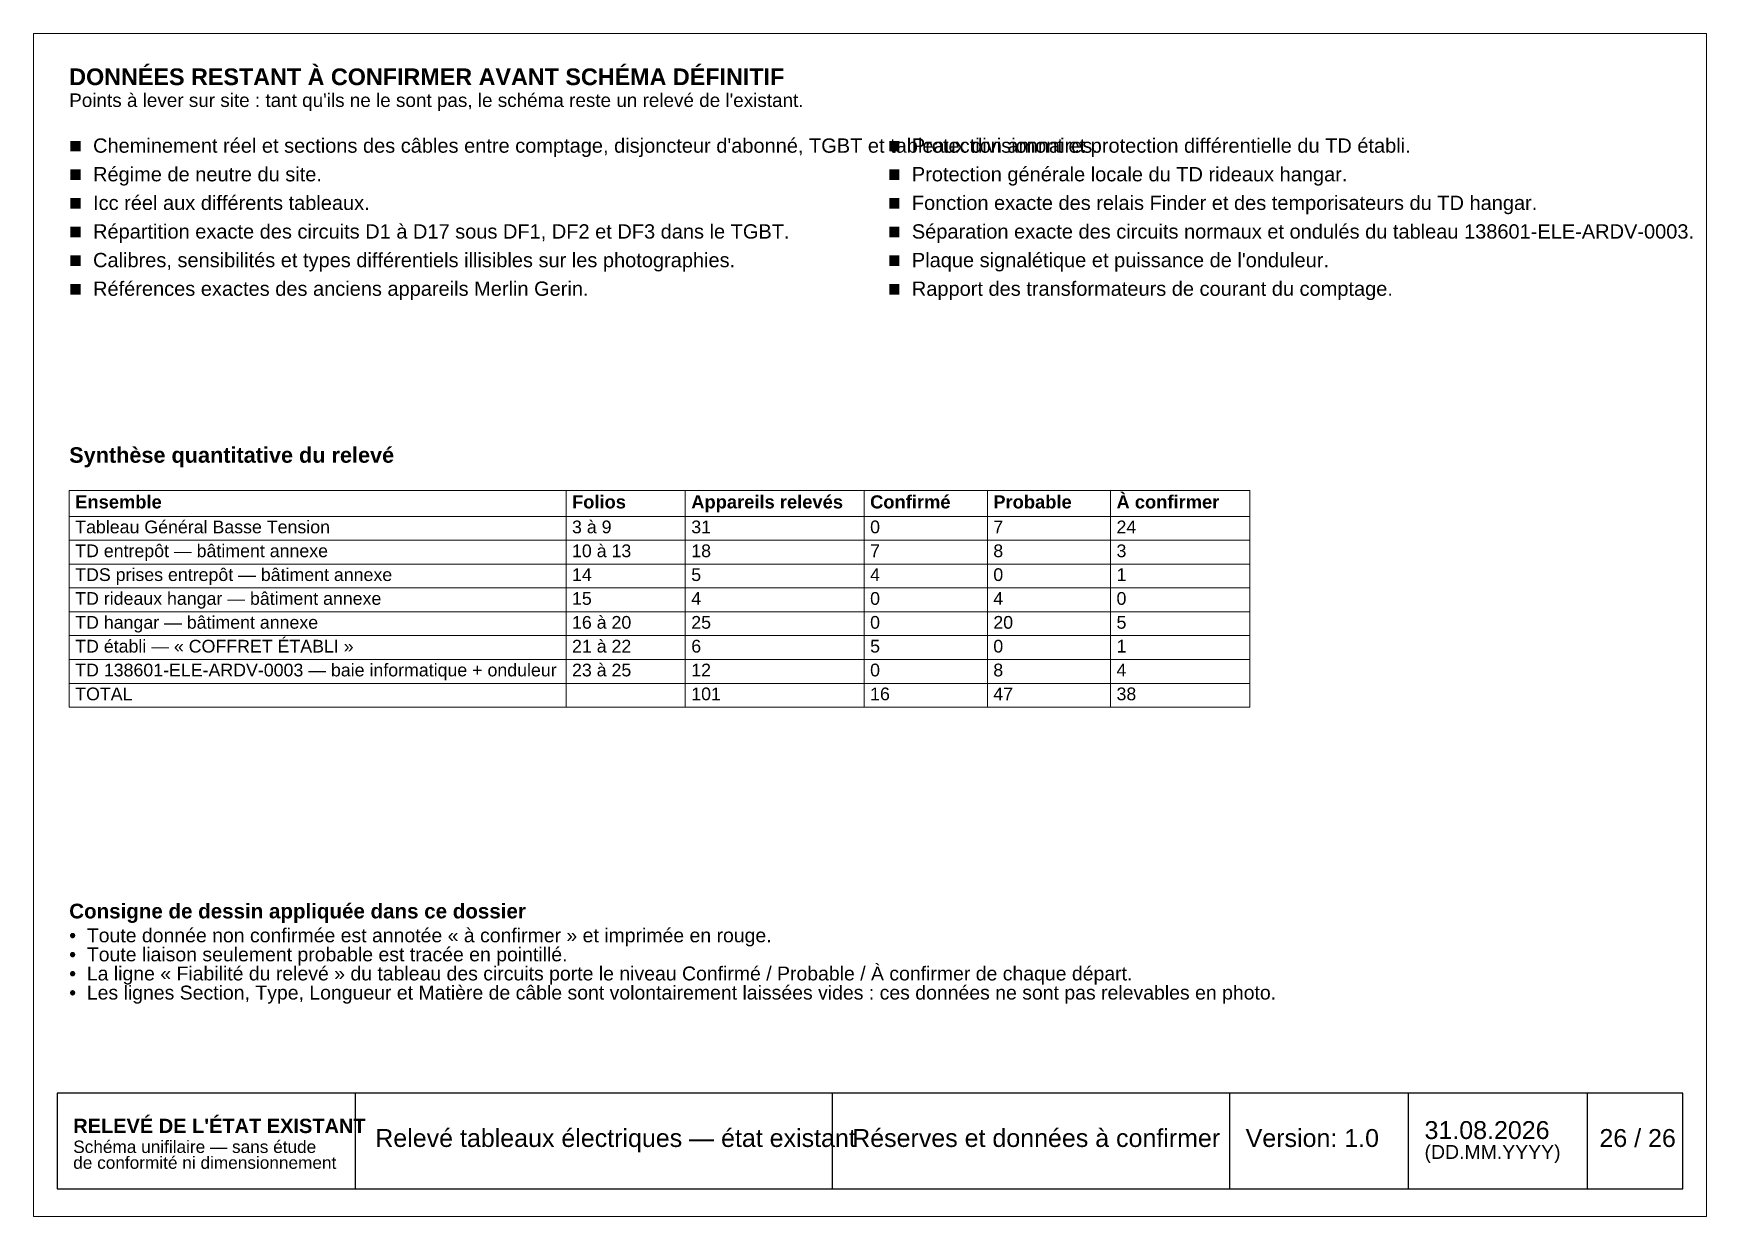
# Paper-space layout '26 - F26 Reserves' of a CAD drawing. Header units: millimetres. Extents: x 0 to 297, y 0 to 210.
# The model-space entities are those that its viewports show. They can reach past a viewport. Long polylines and large blocks are cut down to what shows.
import ezdxf

# ---------------------------------------------------------------- set-up
doc = ezdxf.new("R2010")
doc.units = ezdxf.units.MM
doc.header["$LTSCALE"] = 0.5
for name, color, linetype, lineweight, plot in [('SYMBOLES', 7, 'Continuous', 0, False), ('TEXTE', 7, 'Continuous', 0, False), ('TEXTE_A_CONFIRMER', 1, 'Continuous', 0, False)]:
    doc.layers.add(name, color=color, linetype=linetype, lineweight=lineweight, plot=plot)
doc.styles.add('SCHEMA', font='arial.ttf')
doc.styles.add('SCHEMA_GRAS', font='arialbd.ttf')

msp = doc.modelspace()

# ---------------------------------------------------------------- linework, layer by layer
at = {"layer": 'SYMBOLES', "lineweight": 25}
for p, q in [((374.15, -1145.06), (374.15, -1128.13)), ((458.82, -1145.06), (458.82, -1128.13)), ((529.37, -1145.06), (529.37, -1128.13)), ((561.12, -1145.06), (561.12, -1128.13)), ((592.87, -1145.06), (592.87, -1128.13))]:
    msp.add_line(p, q, dxfattribs=at)
at = {"layer": 'SYMBOLES', "lineweight": 18}
for points in [[(323.35, -1025.72), (411.54, -1025.72), (411.54, -1021.14), (323.35, -1021.14)], [(411.54, -1025.72), (432.71, -1025.72), (432.71, -1021.14), (411.54, -1021.14)], [(432.71, -1025.72), (464.46, -1025.72), (464.46, -1021.14), (432.71, -1021.14)], [(464.46, -1025.72), (486.33, -1025.72), (486.33, -1021.14), (464.46, -1021.14)], [(486.33, -1025.72), (508.21, -1025.72), (508.21, -1021.14), (486.33, -1021.14)], [(508.21, -1025.72), (532.9, -1025.72), (532.9, -1021.14), (508.21, -1021.14)], [(323.35, -1029.96), (411.54, -1029.96), (411.54, -1025.72), (323.35, -1025.72)], [(411.54, -1029.96), (432.71, -1029.96), (432.71, -1025.72), (411.54, -1025.72)], [(432.71, -1029.96), (464.46, -1029.96), (464.46, -1025.72), (432.71, -1025.72)], [(464.46, -1029.96), (486.33, -1029.96), (486.33, -1025.72), (464.46, -1025.72)], [(486.33, -1029.96), (508.21, -1029.96), (508.21, -1025.72), (486.33, -1025.72)], [(508.21, -1029.96), (532.9, -1029.96), (532.9, -1025.72), (508.21, -1025.72)], [(323.35, -1034.19), (411.54, -1034.19), (411.54, -1029.96), (323.35, -1029.96)], [(411.54, -1034.19), (432.71, -1034.19), (432.71, -1029.96), (411.54, -1029.96)], [(432.71, -1034.19), (464.46, -1034.19), (464.46, -1029.96), (432.71, -1029.96)], [(464.46, -1034.19), (486.33, -1034.19), (486.33, -1029.96), (464.46, -1029.96)], [(486.33, -1034.19), (508.21, -1034.19), (508.21, -1029.96), (486.33, -1029.96)], [(508.21, -1034.19), (532.9, -1034.19), (532.9, -1029.96), (508.21, -1029.96)], [(323.35, -1038.42), (411.54, -1038.42), (411.54, -1034.19), (323.35, -1034.19)], [(411.54, -1038.42), (432.71, -1038.42), (432.71, -1034.19), (411.54, -1034.19)], [(432.71, -1038.42), (464.46, -1038.42), (464.46, -1034.19), (432.71, -1034.19)], [(464.46, -1038.42), (486.33, -1038.42), (486.33, -1034.19), (464.46, -1034.19)], [(486.33, -1038.42), (508.21, -1038.42), (508.21, -1034.19), (486.33, -1034.19)], [(508.21, -1038.42), (532.9, -1038.42), (532.9, -1034.19), (508.21, -1034.19)], [(323.35, -1042.66), (411.54, -1042.66), (411.54, -1038.42), (323.35, -1038.42)], [(411.54, -1042.66), (432.71, -1042.66), (432.71, -1038.42), (411.54, -1038.42)], [(432.71, -1042.66), (464.46, -1042.66), (464.46, -1038.42), (432.71, -1038.42)], [(464.46, -1042.66), (486.33, -1042.66), (486.33, -1038.42), (464.46, -1038.42)], [(486.33, -1042.66), (508.21, -1042.66), (508.21, -1038.42), (486.33, -1038.42)], [(508.21, -1042.66), (532.9, -1042.66), (532.9, -1038.42), (508.21, -1038.42)], [(323.35, -1046.89), (411.54, -1046.89), (411.54, -1042.66), (323.35, -1042.66)], [(411.54, -1046.89), (432.71, -1046.89), (432.71, -1042.66), (411.54, -1042.66)], [(432.71, -1046.89), (464.46, -1046.89), (464.46, -1042.66), (432.71, -1042.66)], [(464.46, -1046.89), (486.33, -1046.89), (486.33, -1042.66), (464.46, -1042.66)], [(486.33, -1046.89), (508.21, -1046.89), (508.21, -1042.66), (486.33, -1042.66)], [(508.21, -1046.89), (532.9, -1046.89), (532.9, -1042.66), (508.21, -1042.66)], [(323.35, -1051.12), (411.54, -1051.12), (411.54, -1046.89), (323.35, -1046.89)], [(411.54, -1051.12), (432.71, -1051.12), (432.71, -1046.89), (411.54, -1046.89)], [(432.71, -1051.12), (464.46, -1051.12), (464.46, -1046.89), (432.71, -1046.89)], [(464.46, -1051.12), (486.33, -1051.12), (486.33, -1046.89), (464.46, -1046.89)], [(486.33, -1051.12), (508.21, -1051.12), (508.21, -1046.89), (486.33, -1046.89)], [(508.21, -1051.12), (532.9, -1051.12), (532.9, -1046.89), (508.21, -1046.89)], [(323.35, -1055.36), (411.54, -1055.36), (411.54, -1051.12), (323.35, -1051.12)], [(411.54, -1055.36), (432.71, -1055.36), (432.71, -1051.12), (411.54, -1051.12)], [(432.71, -1055.36), (464.46, -1055.36), (464.46, -1051.12), (432.71, -1051.12)], [(464.46, -1055.36), (486.33, -1055.36), (486.33, -1051.12), (464.46, -1051.12)], [(486.33, -1055.36), (508.21, -1055.36), (508.21, -1051.12), (486.33, -1051.12)], [(508.21, -1055.36), (532.9, -1055.36), (532.9, -1051.12), (508.21, -1051.12)], [(323.35, -1059.59), (411.54, -1059.59), (411.54, -1055.36), (323.35, -1055.36)], [(411.54, -1059.59), (432.71, -1059.59), (432.71, -1055.36), (411.54, -1055.36)], [(432.71, -1059.59), (464.46, -1059.59), (464.46, -1055.36), (432.71, -1055.36)], [(464.46, -1059.59), (486.33, -1059.59), (486.33, -1055.36), (464.46, -1055.36)], [(486.33, -1059.59), (508.21, -1059.59), (508.21, -1055.36), (486.33, -1055.36)], [(508.21, -1059.59), (532.9, -1059.59), (532.9, -1055.36), (508.21, -1055.36)]]:
    msp.add_lwpolyline(points, close=True, dxfattribs=at)
at = {"layer": 'SYMBOLES', "lineweight": 25}
msp.add_lwpolyline([(321.23, -1145.06), (609.77, -1145.06), (609.77, -1128.13), (321.23, -1128.13)], close=True, dxfattribs=at)

# ---------------------------------------------------------------- texts
at = {"layer": 'TEXTE'}
for s, height, style, p in [('DONNÉES RESTANT À CONFIRMER AVANT SCHÉMA DÉFINITIF', 2.9633, 'SCHEMA_GRAS', (323.35, -949.17)), ("Points à lever sur site : tant qu'ils ne le sont pas, le schéma reste un relevé de l'existant.", 2.3989, 'SCHEMA', (323.35, -953.05)), ("Cheminement réel et sections des câbles entre comptage, disjoncteur d'abonné, TGBT et tableaux divisionnaires.", 2.54, 'SCHEMA', (327.58, -961.17)), ('Protection amont et protection différentielle du TD établi.', 2.54, 'SCHEMA', (472.93, -961.17)), ('Régime de neutre du site.', 2.54, 'SCHEMA', (327.58, -966.25)), ('Protection générale locale du TD rideaux hangar.', 2.54, 'SCHEMA', (472.93, -966.25)), ('Icc réel aux différents tableaux.', 2.54, 'SCHEMA', (327.58, -971.33)), ('Fonction exacte des relais Finder et des temporisateurs du TD hangar.', 2.54, 'SCHEMA', (472.93, -971.33)), ('Répartition exacte des circuits D1 à D17 sous DF1, DF2 et DF3 dans le TGBT.', 2.54, 'SCHEMA', (327.58, -976.41)), ('Séparation exacte des circuits normaux et ondulés du tableau 138601-ELE-ARDV-0003.', 2.54, 'SCHEMA', (472.93, -976.41)), ('Calibres, sensibilités et types différentiels illisibles sur les photographies.', 2.54, 'SCHEMA', (327.58, -981.49)), ("Plaque signalétique et puissance de l'onduleur.", 2.54, 'SCHEMA', (472.93, -981.49)), ('Références exactes des anciens appareils Merlin Gerin.', 2.54, 'SCHEMA', (327.58, -986.57)), ('Rapport des transformateurs de courant du comptage.', 2.54, 'SCHEMA', (472.93, -986.57)), ('Synthèse quantitative du relevé', 2.7517, 'SCHEMA_GRAS', (323.35, -1016.2)), ('À confirmer', 2.3283, 'SCHEMA_GRAS', (509.26, -1024.31)), ('Ensemble', 2.328, 'SCHEMA_GRAS', (324.41, -1024.31)), ('Folios', 2.328, 'SCHEMA_GRAS', (412.6, -1024.31)), ('Appareils relevés', 2.3283, 'SCHEMA_GRAS', (433.77, -1024.31)), ('Confirmé', 2.328, 'SCHEMA_GRAS', (465.52, -1024.31)), ('Probable', 2.328, 'SCHEMA_GRAS', (487.39, -1024.31)), ('Tableau Général Basse Tension', 2.2578, 'SCHEMA', (324.41, -1028.72)), ('3 à 9', 2.258, 'SCHEMA', (412.6, -1028.72)), ('31', 2.258, 'SCHEMA', (433.77, -1028.72)), ('0', 2.26, 'SCHEMA', (465.52, -1028.72)), ('7', 2.26, 'SCHEMA', (487.39, -1028.72)), ('TD entrepôt — bâtiment annexe', 2.2578, 'SCHEMA', (324.41, -1032.96)), ('10 à 13', 2.258, 'SCHEMA', (412.6, -1032.96)), ('18', 2.258, 'SCHEMA', (433.77, -1032.96)), ('7', 2.26, 'SCHEMA', (465.52, -1032.96)), ('8', 2.26, 'SCHEMA', (487.39, -1032.96)), ('TDS prises entrepôt — bâtiment annexe', 2.2578, 'SCHEMA', (324.41, -1037.19)), ('14', 2.258, 'SCHEMA', (412.6, -1037.19)), ('5', 2.26, 'SCHEMA', (433.77, -1037.19)), ('4', 2.26, 'SCHEMA', (465.52, -1037.19)), ('0', 2.26, 'SCHEMA', (487.39, -1037.19)), ('TD rideaux hangar — bâtiment annexe', 2.2578, 'SCHEMA', (324.41, -1041.42)), ('15', 2.258, 'SCHEMA', (412.6, -1041.42)), ('4', 2.26, 'SCHEMA', (433.77, -1041.42)), ('0', 2.26, 'SCHEMA', (465.52, -1041.42)), ('4', 2.26, 'SCHEMA', (487.39, -1041.42)), ('0', 2.26, 'SCHEMA', (509.26, -1041.42)), ('TD hangar — bâtiment annexe', 2.2578, 'SCHEMA', (324.41, -1045.66)), ('16 à 20', 2.258, 'SCHEMA', (412.6, -1045.66)), ('25', 2.258, 'SCHEMA', (433.77, -1045.66)), ('0', 2.26, 'SCHEMA', (465.52, -1045.66)), ('20', 2.258, 'SCHEMA', (487.39, -1045.66)), ('TD établi — « COFFRET ÉTABLI »', 2.2578, 'SCHEMA', (324.41, -1049.89)), ('21 à 22', 2.258, 'SCHEMA', (412.6, -1049.89)), ('6', 2.26, 'SCHEMA', (433.77, -1049.89)), ('5', 2.26, 'SCHEMA', (465.52, -1049.89)), ('0', 2.26, 'SCHEMA', (487.39, -1049.89)), ('TD 138601-ELE-ARDV-0003 — baie informatique + onduleur', 2.2578, 'SCHEMA', (324.41, -1054.12)), ('23 à 25', 2.258, 'SCHEMA', (412.6, -1054.12)), ('12', 2.258, 'SCHEMA', (433.77, -1054.12)), ('0', 2.26, 'SCHEMA', (465.52, -1054.12)), ('8', 2.26, 'SCHEMA', (487.39, -1054.12)), ('TOTAL', 2.258, 'SCHEMA', (324.41, -1058.36)), ('101', 2.258, 'SCHEMA', (433.77, -1058.36)), ('16', 2.258, 'SCHEMA', (465.52, -1058.36)), ('47', 2.258, 'SCHEMA', (487.39, -1058.36)), ('Consigne de dessin appliquée dans ce dossier', 2.6106, 'SCHEMA_GRAS', (323.35, -1097.08)), ('•  Toute donnée non confirmée est annotée « à confirmer » et imprimée en rouge.', 2.4694, 'SCHEMA', (323.35, -1101.32)), ('•  Toute liaison seulement probable est tracée en pointillé.', 2.4694, 'SCHEMA', (323.35, -1104.7)), ('•  La ligne « Fiabilité du relevé » du tableau des circuits porte le niveau Confirmé / Probable / À confirmer de chaque départ.', 2.46944, 'SCHEMA', (323.35, -1108.09)), ('•  Les lignes Section, Type, Longueur et Matière de câble sont volontairement laissées vides : ces données ne sont pas relevables en photo.', 2.46944, 'SCHEMA', (323.35, -1111.48)), ("RELEVÉ DE L'ÉTAT EXISTANT", 2.54, 'SCHEMA_GRAS', (324.06, -1135.18)), ('Relevé tableaux électriques — état existant', 3.175, 'SCHEMA', (377.68, -1137.65)), ('Réserves et données à confirmer', 3.175, 'SCHEMA', (462.34, -1137.65)), ('Version: 1.0', 3.175, 'SCHEMA', (532.19, -1137.65)), ('31.08.2026', 3.175, 'SCHEMA', (563.94, -1136.24)), ('26 / 26', 3.175, 'SCHEMA', (594.99, -1137.65)), ('Schéma unifilaire — sans étude', 2.1872, 'SCHEMA', (324.06, -1138.71)), ('(DD.MM.YYYY)', 2.4694, 'SCHEMA', (563.94, -1139.77)), ('de conformité ni dimensionnement', 2.1872, 'SCHEMA', (324.06, -1141.53))]:
    msp.add_text(s, height=height, dxfattribs=dict(at, style=style)).set_placement(p)
at = {"layer": 'TEXTE_A_CONFIRMER', "style": 'SCHEMA'}
for s, height, p in [('■', 2.68, (323.35, -961.17)), ('■', 2.68, (468.69, -961.17)), ('■', 2.68, (323.35, -966.25)), ('■', 2.68, (468.69, -966.25)), ('■', 2.68, (323.35, -971.33)), ('■', 2.68, (468.69, -971.33)), ('■', 2.68, (323.35, -976.41)), ('■', 2.68, (468.69, -976.41)), ('■', 2.68, (323.35, -981.49)), ('■', 2.68, (468.69, -981.49)), ('■', 2.68, (323.35, -986.57)), ('■', 2.68, (468.69, -986.57)), ('24', 2.258, (509.26, -1028.72)), ('3', 2.26, (509.26, -1032.96)), ('1', 2.26, (509.26, -1037.19)), ('5', 2.26, (509.26, -1045.66)), ('1', 2.26, (509.26, -1049.89)), ('4', 2.26, (509.26, -1054.12)), ('38', 2.258, (509.26, -1058.36))]:
    msp.add_text(s, height=height, dxfattribs=at).set_placement(p)

psp = doc.layouts.new('26 - F26 Reserves')

# ---------------------------------------------------------------- viewports
at = {"layer": ''}
psp.add_viewport(center=(148.5, 105), size=(297, 210), view_center_point=(465.5, -1045), view_height=210, dxfattribs=at)

doc.saveas('drawing.dxf')
